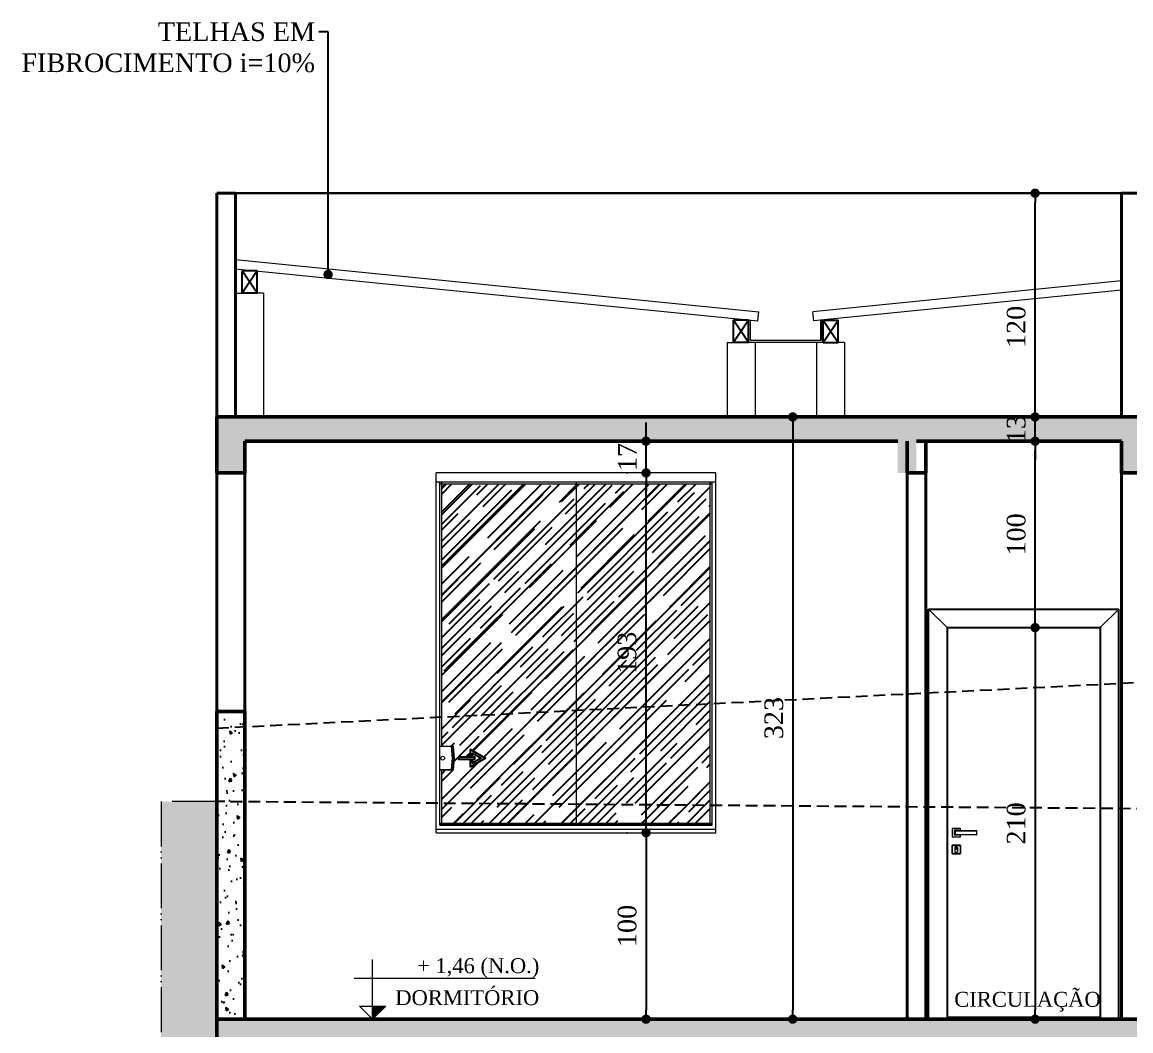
# Model space of a CAD drawing. Header units: millimetres. Extents: x 81693 to 98868, y 6565 to 11437.
# Drawn here: x 90417 to 91012, y 8897 to 9438 of the extents above; entities that cross this region are included whole.
import ezdxf
from ezdxf import colors
from ezdxf.entities.mleader import LeaderData, LeaderLine
from ezdxf.math import Vec2, Vec3

# ---------------------------------------------------------------- set-up
doc = ezdxf.new("R2010")
doc.units = ezdxf.units.MM
doc.linetypes.add('ACAD_ISO05W100', pattern=[33, 24, -3, 0, -3, 0, -3])
doc.linetypes.add('HIDDEN', pattern=[9.525, 6.35, -3.175])
for name, color, linetype, lineweight in [('Cotas', 12, 'Continuous', 5), ('Fachadas - Varanda', 3, 'Continuous', 30), ('Hachura', 1, 'Continuous', 9), ('Parede Baixa', 5, 'Continuous', 50), ('Parede Corte', 4, 'Continuous', 40), ('Pilares Sub-solo', 7, 'Continuous', 70), ('Pisos Externos', 15, 'Continuous', 9), ('Portas - Janelas', 2, 'Continuous', 20), ('Projeção Balanço', 2, 'ACAD_ISO05W100', 20)]:
    doc.layers.add(name, color=color, linetype=linetype, lineweight=lineweight)
for name, color, linetype in [('Fechamento Varanda', 3, 'Continuous'), ('Grama', 84, 'Continuous'), ('Piso', 55, 'Continuous'), ('Piso Lay-out', 19, 'Continuous'), ('PORTAS', 3, 'Continuous'), ('Portas-Cotas', 2, 'Continuous'), ('Projeção Janela - Viga', 1, 'HIDDEN'), ('Projeção perfil', 74, 'HIDDEN')]:
    doc.layers.add(name, color=color, linetype=linetype)
doc.styles.add('Valéria', font='romantic.ttf', dxfattribs={"height": 10})
doc.styles.add('Valéria1', font='romantic.ttf', dxfattribs={"height": 10})
doc.dimstyles.new('Cota - 50', dxfattribs={"dimtxt": 10, "dimasz": 5, "dimexe": 10, "dimexo": 20, "dimgap": 5, "dimtad": 1, "dimtxsty": 'Valéria', "dimblk": 'DOT', "dimcen": 0, "dimclrd": 12, "dimclre": 12, "dimclrt": 2, "dimazin": 2, "dimtfac": 1, "dimtix": 1, "dimtmove": 0, "dimatfit": 3, "dimldrblk": 'DOT', "dimfxl": 1, "dimarcsym": 0})
pattern_1 = [(95, (24631.961, 6959.92), (14.009465, 11.755338), [1.905, -20.955]), (40, (24631.961, 6959.92), (-16.0018453, 11.017673), [1.524, -16.7640584]), (145.451445, (24633.128, 6960.9), (-1.9923798, 22.77301), [1.619001, -17.8090245]), (91.1842, (24628.37, 6963.513), (22.141024, 16.195341), [2.8575, -31.4325]), (141.635558, (24630.214, 6964.862), (-0.708662, 34.282676), [2.428502, -26.713561]), (36.18415, (24628.37, 6963.513), (-0.708662, 34.282676), [2.285997, -25.145973]), (66, (24631.063, 6964.411), (17.951998, 3.489515), [1.905, -20.955]), (11, (24631.063, 6964.41), (-8.6539927, 17.3941193), [1.524, -16.764]), (116.451445, (24632.559, 6964.702), (9.298005, 20.8836343), [1.619001, -17.808994]), (82.5, (24631.961, 6959.9206), (-5.7605469, 6.19734137), [0, -16.5608, 0, -17.018, 0, -16.8275]), (52.5, (24631.961, 6959.921), (-2.3589727, 11.8087), [0, -9.7028, 0, -16.1798, 0, -6.4135]), (12.5, (24627.956, 6955.9154), (9.9927863, 9.18261956), [0, -6.35, 0, -19.812, 0, -26.289]), (2.5, (24626.16, 6954.119), (8.6763904, 12.2722393), [0, -8.255, 0, -13.1572, 0, -18.669])]

# ---------------------------------------------------------------- blocks, each defined once
blk = doc.blocks.new('_Dot')
at = {"color": 0, "linetype": 'ByBlock', "lineweight": -2}
blk.add_line((-0.5, 0), (-1, 0), dxfattribs=at)
at = {"color": 0, "linetype": 'ByBlock', "const_width": 0.5}
blk.add_lwpolyline([(-0.25, 0, 1), (0.25, 0, 1)], format="xyb", close=True, dxfattribs=at)
blk = doc.blocks.new('*D163')
at = {"layer": 'Cotas', "color": 12, "lineweight": -2, "transparency": 16777216}
for p, q in [((90933.25, 9113.72), (90970.43, 9113.72)), ((90960.43, 9108.72), (90960.43, 8908.72)), ((90933.25, 8903.72), (90970.43, 8903.72))]:
    blk.add_line(p, q, dxfattribs=at)
at = {"layer": 'Defpoints', "color": 0, "transparency": 16777216}
for p in [(90913.25, 9113.72), (90913.25, 8903.72), (90960.43, 8903.72)]:
    blk.add_point(p, dxfattribs=at)
at = {"layer": 'Cotas', "color": 12, "lineweight": -2, "transparency": 16777216, "xscale": 5, "yscale": 5, "zscale": 5}
for p, rotation in [((90960.43, 9113.72), 90), ((90960.43, 8903.72), 270)]:
    blk.add_blockref('_Dot', p, dxfattribs=dict(at, rotation=rotation))
at = {"layer": 'Cotas', "color": 2, "transparency": 16777216, "insert": (90950.31, 9008.72), "char_height": 10, "attachment_point": 5, "rotation": 90, "style": 'Valéria'}
blk.add_mtext('210', dxfattribs=at)
blk = doc.blocks.new('*D164')
at = {"layer": 'Cotas', "color": 12, "lineweight": -2, "transparency": 16777216}
for p, q in [((90933.25, 9213.72), (90970.43, 9213.72)), ((90960.43, 9118.72), (90960.43, 9208.72)), ((90933.25, 9113.72), (90970.43, 9113.72))]:
    blk.add_line(p, q, dxfattribs=at)
at = {"layer": 'Defpoints', "color": 0, "transparency": 16777216}
for p in [(90913.25, 9213.72), (90960.43, 9213.72), (90913.25, 9113.72)]:
    blk.add_point(p, dxfattribs=at)
at = {"layer": 'Cotas', "color": 12, "lineweight": -2, "transparency": 16777216, "xscale": 5, "yscale": 5, "zscale": 5}
for p, rotation in [((90960.43, 9213.72), 90), ((90960.43, 9113.72), 270)]:
    blk.add_blockref('_Dot', p, dxfattribs=dict(at, rotation=rotation))
at = {"layer": 'Cotas', "color": 2, "transparency": 16777216, "insert": (90950.31, 9163.72), "char_height": 10, "attachment_point": 5, "rotation": 90, "style": 'Valéria'}
blk.add_mtext('100', dxfattribs=at)
blk = doc.blocks.new('*D165')
at = {"layer": 'Cotas', "color": 12, "lineweight": -2, "transparency": 16777216}
for p, q in [((90960.43, 9231.72), (90960.43, 9236.72)), ((90933.25, 9226.72), (90970.43, 9226.72)), ((90960.43, 9213.72), (90960.43, 9226.72)), ((90933.25, 9213.72), (90970.43, 9213.72)), ((90960.43, 9208.72), (90960.43, 9203.72))]:
    blk.add_line(p, q, dxfattribs=at)
at = {"layer": 'Defpoints', "color": 0, "transparency": 16777216}
for p in [(90913.25, 9226.72), (90960.43, 9226.72), (90913.25, 9213.72)]:
    blk.add_point(p, dxfattribs=at)
at = {"layer": 'Cotas', "color": 12, "lineweight": -2, "transparency": 16777216, "xscale": 5, "yscale": 5, "zscale": 5}
for p, rotation in [((90960.43, 9226.72), 270), ((90960.43, 9213.72), 90)]:
    blk.add_blockref('_Dot', p, dxfattribs=dict(at, rotation=rotation))
at = {"layer": 'Cotas', "color": 2, "transparency": 16777216, "insert": (90950.32, 9220.22), "char_height": 10, "attachment_point": 5, "rotation": 90, "style": 'Valéria'}
blk.add_mtext('13', dxfattribs=at)
blk = doc.blocks.new('*D166')
at = {"layer": 'Cotas', "color": 12, "lineweight": -2, "transparency": 16777216}
for p, q in [((90933.25, 9346.72), (90970.43, 9346.72)), ((90960.43, 9231.72), (90960.43, 9341.72)), ((90933.25, 9226.72), (90970.43, 9226.72))]:
    blk.add_line(p, q, dxfattribs=at)
at = {"layer": 'Defpoints', "color": 0, "transparency": 16777216}
for p in [(90913.25, 9346.72), (90960.43, 9346.72), (90913.25, 9226.72)]:
    blk.add_point(p, dxfattribs=at)
at = {"layer": 'Cotas', "color": 12, "lineweight": -2, "transparency": 16777216, "xscale": 5, "yscale": 5, "zscale": 5}
for p, rotation in [((90960.43, 9346.72), 90), ((90960.43, 9226.72), 270)]:
    blk.add_blockref('_Dot', p, dxfattribs=dict(at, rotation=rotation))
at = {"layer": 'Cotas', "color": 2, "transparency": 16777216, "insert": (90950.31, 9275), "char_height": 10, "attachment_point": 5, "rotation": 90, "style": 'Valéria'}
blk.add_mtext('120', dxfattribs=at)
blk = doc.blocks.new('*D167')
at = {"layer": 'Cotas', "color": 12, "lineweight": -2, "transparency": 16777216}
for p, q in [((90741.58, 9003.72), (90741.81, 9003.72)), ((90751.81, 8998.72), (90751.81, 8908.72)), ((90738.88, 8903.72), (90741.81, 8903.72))]:
    blk.add_line(p, q, dxfattribs=at)
at = {"layer": 'Defpoints', "color": 0, "transparency": 16777216}
for p in [(90761.58, 9003.72), (90751.81, 8903.72), (90758.88, 8903.72)]:
    blk.add_point(p, dxfattribs=at)
at = {"layer": 'Cotas', "color": 12, "lineweight": -2, "transparency": 16777216, "xscale": 5, "yscale": 5, "zscale": 5}
for p, rotation in [((90751.81, 9003.72), 90), ((90751.81, 8903.72), 270)]:
    blk.add_blockref('_Dot', p, dxfattribs=dict(at, rotation=rotation))
at = {"layer": 'Cotas', "color": 2, "transparency": 16777216, "insert": (90741.7, 8953.72), "char_height": 10, "attachment_point": 5, "rotation": 90, "style": 'Valéria'}
blk.add_mtext('100', dxfattribs=at)
blk = doc.blocks.new('*D168')
at = {"layer": 'Cotas', "color": 12, "lineweight": -2, "transparency": 16777216}
for p, q in [((90741.58, 9196.72), (90741.81, 9196.72)), ((90751.81, 9008.72), (90751.81, 9191.72)), ((90741.58, 9003.72), (90741.81, 9003.72))]:
    blk.add_line(p, q, dxfattribs=at)
at = {"layer": 'Defpoints', "color": 0, "transparency": 16777216}
for p in [(90751.81, 9196.72), (90761.58, 9196.72), (90761.58, 9003.72)]:
    blk.add_point(p, dxfattribs=at)
at = {"layer": 'Cotas', "color": 12, "lineweight": -2, "transparency": 16777216, "xscale": 5, "yscale": 5, "zscale": 5}
for p, rotation in [((90751.81, 9196.72), 90), ((90751.81, 9003.72), 270)]:
    blk.add_blockref('_Dot', p, dxfattribs=dict(at, rotation=rotation))
at = {"layer": 'Cotas', "color": 2, "transparency": 16777216, "insert": (90741.65, 9100.22), "char_height": 10, "attachment_point": 5, "rotation": 90, "style": 'Valéria'}
blk.add_mtext('193', dxfattribs=at)
blk = doc.blocks.new('*D169')
at = {"layer": 'Cotas', "color": 12, "lineweight": -2, "transparency": 16777216}
for p, q in [((90751.81, 9218.72), (90751.81, 9223.72)), ((90741.58, 9213.72), (90741.81, 9213.72)), ((90751.81, 9196.72), (90751.81, 9213.72)), ((90741.58, 9196.72), (90741.81, 9196.72)), ((90751.81, 9191.72), (90751.81, 9186.72))]:
    blk.add_line(p, q, dxfattribs=at)
at = {"layer": 'Defpoints', "color": 0, "transparency": 16777216}
for p in [(90751.81, 9213.72), (90761.58, 9213.72), (90761.58, 9196.72)]:
    blk.add_point(p, dxfattribs=at)
at = {"layer": 'Cotas', "color": 12, "lineweight": -2, "transparency": 16777216, "xscale": 5, "yscale": 5, "zscale": 5}
for p, rotation in [((90751.81, 9213.72), 270), ((90751.81, 9196.72), 90)]:
    blk.add_blockref('_Dot', p, dxfattribs=dict(at, rotation=rotation))
at = {"layer": 'Cotas', "color": 2, "transparency": 16777216, "insert": (90741.71, 9205.22), "char_height": 10, "attachment_point": 5, "rotation": 90, "style": 'Valéria'}
blk.add_mtext('17', dxfattribs=at)
blk = doc.blocks.new('*D170')
at = {"layer": 'Cotas', "color": 12, "lineweight": -2, "transparency": 16777216}
for p, q in [((90823.25, 9226.72), (90820.47, 9226.72)), ((90830.47, 9221.72), (90830.47, 8908.72)), ((90823.25, 8903.72), (90820.47, 8903.72))]:
    blk.add_line(p, q, dxfattribs=at)
at = {"layer": 'Defpoints', "color": 0, "transparency": 16777216}
for p in [(90843.25, 9226.72), (90830.47, 8903.72), (90843.25, 8903.72)]:
    blk.add_point(p, dxfattribs=at)
at = {"layer": 'Cotas', "color": 12, "lineweight": -2, "transparency": 16777216, "xscale": 5, "yscale": 5, "zscale": 5}
for p, rotation in [((90830.47, 9226.72), 90), ((90830.47, 8903.72), 270)]:
    blk.add_blockref('_Dot', p, dxfattribs=dict(at, rotation=rotation))
at = {"layer": 'Cotas', "color": 2, "transparency": 16777216, "insert": (90820.37, 9065.22), "char_height": 10, "attachment_point": 5, "rotation": 90, "style": 'Valéria'}
blk.add_mtext('323', dxfattribs=at)

msp = doc.modelspace()

# ---------------------------------------------------------------- hatches: boundary and pattern name
at = {"layer": 'Grama', "transparency": 33554559}
h = msp.add_hatch(dxfattribs=at)
h.set_pattern_fill('AR-RROOF', color=33, scale=0.4, angle=45)
h.set_pattern_definition([(45, (24631.961, 6959.921), (8.6210459, 22.9894557), [152.4, -20.32, 50.8, -10.16]), (45, (24637.924, 6973.068), (-16.7391974, 2.3707876), [30.48, -3.3528, 60.96, -7.62]), (45, (24629.4466, 6969.619), (32.5444482, 42.17128274), [81.28, -14.224, 40.64, -10.16])])
h.paths.add_polyline_path([(90714.254, 9190.7156), (90642.254, 9190.7156), (90642.254, 9065.8072), (90714.254, 9069.3832)])
h.paths.add_polyline_path([(90786.254, 9190.7156), (90714.254, 9190.7156), (90714.254, 9069.3832), (90786.254, 9072.9592)])
h.paths.add_polyline_path([(90714.254, 9069.3832), (90642.254, 9065.8072), (90642.254, 9050.2157), (90648.4099, 9050.2157), (90648.9604, 9043.7156), (90648.4099, 9037.2156), (90642.254, 9037.2156), (90642.254, 9019.4868), (90714.254, 9018.9273)])
h.paths.add_polyline_path([(90665.7353, 9043.7156), (90657.6713, 9039.0599), (90657.6713, 9043.1396), (90651.3353, 9043.1396), (90651.3353, 9044.2916), (90657.6713, 9044.2916), (90657.6713, 9048.3714)], flags=16)
h.paths.add_polyline_path([(90786.254, 9072.9592), (90714.254, 9069.3832), (90714.254, 9018.9273), (90786.254, 9018.3677)])
h.paths.add_polyline_path([(90714.254, 9018.9273), (90642.254, 9019.4868), (90642.254, 9008.7156), (90714.254, 9008.7156)])
h.paths.add_polyline_path([(90786.254, 9018.3677), (90714.254, 9018.9273), (90714.254, 9008.7156), (90786.254, 9008.7156)])
at = {"layer": 'Hachura'}
h = msp.add_hatch(dxfattribs=at)
h.set_pattern_fill('EARTH', color=256, scale=2, angle=45)
h.set_pattern_definition([(45, (24631.961, 6959.92), (2e-15, 17.9605122), [12.7, -12.7]), (45, (24628.593, 6963.288), (2e-15, 17.9605122), [12.7, -12.7]), (45, (24625.226, 6966.656), (2e-15, 17.9605122), [12.7, -12.7]), (135, (24625.226, 6968.901), (-17.9605122, 2e-15), [12.7, -12.7]), (135, (24628.593, 6972.268), (-17.9605122, 2e-15), [12.7, -12.7]), (135, (24631.961, 6975.636), (-17.9605122, 2e-15), [12.7, -12.7])])
edge = h.paths.add_edge_path()
edge.add_line((92041.754, 9008.8371), (92011.754, 9008.8371))
edge.add_line((92011.754, 9008.8371), (92011.754, 8763.7156))
edge.add_arc((92011.754, 8757.7156), 6, 42.0624409, 90, ccw=False)
edge.add_line((92016.2084, 8761.7353), (92041.754, 8784.787))
edge.add_line((92041.754, 8784.787), (92041.754, 9008.8371))
edge = h.paths.add_edge_path()
edge.add_line((92041.754, 8784.787), (92016.2084, 8761.7353))
edge.add_arc((92011.754, 8757.7156), 6, 0, 42.0624409, ccw=False)
edge.add_arc((92011.754, 8757.7156), 6, -90, 0, ccw=False)
edge.add_line((92011.754, 8751.7156), (92011.754, 8748.7156))
edge.add_line((92011.754, 8748.7156), (92011.754, 8705.8223))
edge.add_line((92011.754, 8705.8223), (92041.754, 8705.8223))
edge.add_line((92041.754, 8705.8223), (92041.754, 8784.787))
h.paths.add_polyline_path([(91981.754, 8893.7156), (91854.254, 8893.7156), (91854.254, 8757.7156), (91981.754, 8757.7156)])
h.paths.add_polyline_path([(91824.254, 8893.7156), (91736.754, 8893.7156), (91736.754, 8757.7156), (91824.254, 8757.7156)])
h.paths.add_polyline_path([(91689.649, 8893.7156), (91526.754, 8893.7156), (91526.754, 8756.3139), (91556.2851, 8756.3993), (91689.6994, 8757.4401)])
h.paths.add_polyline_path([(91706.754, 8893.7156), (91689.649, 8893.7156), (91689.6994, 8757.4401), (91706.754, 8757.5732)])
h.paths.add_polyline_path([(91706.754, 8756.8342), (91689.6996, 8756.7849), (91689.7058, 8740.0792), (91706.754, 8740.1612)])
h.paths.add_polyline_path([(91689.6996, 8756.7849), (91556.2851, 8756.3993), (91526.754, 8756.1689), (91526.754, 8739.2953), (91689.7058, 8740.0792)])
h.paths.add_polyline_path([(91689.7058, 8740.0792), (91526.754, 8739.2953), (91526.754, 8705.8223), (91689.7185, 8705.8223)])
h.paths.add_polyline_path([(91706.754, 8757.5732), (91689.6994, 8757.4401), (91689.6996, 8756.7849), (91706.754, 8756.8342)])
h.paths.add_polyline_path([(91706.754, 8740.1612), (91689.7058, 8740.0792), (91689.7185, 8705.8223), (91706.754, 8705.8223)])
h.paths.add_polyline_path([(91824.254, 8757.1737), (91736.754, 8756.9209), (91736.754, 8740.3055), (91824.254, 8740.7264)])
h.paths.add_polyline_path([(91824.254, 8757.7156), (91736.754, 8757.7156), (91736.754, 8756.9209), (91824.254, 8757.1737)])
h.paths.add_polyline_path([(91824.254, 8740.7264), (91736.754, 8740.3055), (91736.754, 8705.8223), (91824.254, 8705.8223)])
h.paths.add_polyline_path([(91981.754, 8757.6289), (91854.254, 8757.2604), (91854.254, 8740.8708), (91981.754, 8741.4841)])
h.paths.add_polyline_path([(91981.754, 8741.4841), (91854.254, 8740.8708), (91854.254, 8705.8223), (91981.754, 8705.8223)])
h.paths.add_polyline_path([(91496.754, 8893.7156), (91406.754, 8893.7156), (91406.754, 8755.9527), (91496.754, 8756.2272)])
h.paths.add_polyline_path([(91496.754, 8755.9348), (91496.754, 8756.2272), (91406.754, 8755.9527), (91406.754, 8755.2327)])
h.paths.add_polyline_path([(91496.754, 8755.9348), (91406.754, 8755.2327), (91406.754, 8738.694), (91496.754, 8739.151)])
h.paths.add_polyline_path([(91496.754, 8739.151), (91406.754, 8738.694), (91406.754, 8705.8223), (91496.754, 8705.8223)])
h.paths.add_polyline_path([(91330.541, 8893.7156), (91034.254, 8893.7156), (91034.254, 8754.8905), (91330.541, 8755.7468)])
edge = h.paths.add_edge_path()
edge.add_arc((91076.2504, 8752.6542), 1.25, 0.4469988, 89.73702, ccw=False)
edge.add_line((91077.5004, 8752.6639), (91330.541, 8754.6381))
edge.add_line((91330.541, 8754.6381), (91330.541, 8755.7468))
edge.add_line((91330.541, 8755.7468), (91034.254, 8754.8905))
edge.add_line((91034.254, 8754.8905), (91034.254, 8752.3265))
edge.add_line((91034.254, 8752.3265), (91075.0004, 8752.6444))
edge.add_arc((91076.2504, 8752.6542), 1.25, 89.73702, 180.4469988, ccw=False)
edge = h.paths.add_edge_path()
edge.add_line((91330.541, 8754.6381), (91077.5004, 8752.6639))
edge.add_arc((91076.2504, 8752.6542), 1.25, -90.26298, 0.4469988, ccw=False)
edge.add_arc((91076.2504, 8752.6542), 1.25, 180.4469988, 269.73702, ccw=False)
edge.add_line((91075.0004, 8752.6444), (91034.254, 8752.3265))
edge.add_line((91034.254, 8752.3265), (91034.254, 8736.9261))
edge.add_line((91034.254, 8736.9261), (91215.2328, 8737.7967))
edge.add_arc((91216.4828, 8737.8027), 1.25, 90, 180.2756244, ccw=False)
edge.add_arc((91216.4828, 8737.8027), 1.25, 0.2756244, 90, ccw=False)
edge.add_line((91217.7328, 8737.8087), (91330.541, 8738.3514))
edge.add_line((91330.541, 8738.3514), (91330.541, 8754.6381))
h.paths.add_polyline_path([(91076.1791, 8737.1278), (91034.254, 8736.9261), (91034.254, 8705.8223), (91076.0354, 8705.8223)])
edge = h.paths.add_edge_path()
edge.add_line((91330.541, 8738.3514), (91217.7328, 8737.8087))
edge.add_arc((91216.4828, 8737.8027), 1.25, -90, 0.2756244, ccw=False)
edge.add_arc((91216.4828, 8737.8027), 1.25, 180.2756244, 270, ccw=False)
edge.add_line((91215.2328, 8737.7967), (91076.1791, 8737.1278))
edge.add_line((91076.1791, 8737.1278), (91076.0354, 8705.8223))
edge.add_line((91076.0354, 8705.8223), (91330.541, 8705.8223))
edge.add_line((91330.541, 8705.8223), (91330.541, 8738.3514))
h.paths.add_polyline_path([(91376.754, 8755.8659), (91330.541, 8755.7468), (91330.541, 8754.6381), (91376.754, 8754.9596)])
h.paths.add_polyline_path([(91376.754, 8754.9596), (91330.541, 8754.6381), (91330.541, 8738.3514), (91376.754, 8738.5496)])
h.paths.add_polyline_path([(91376.754, 8738.5496), (91330.541, 8738.3514), (91330.541, 8705.8223), (91376.754, 8705.8223)])
h.paths.add_polyline_path([(91376.754, 8893.7156), (91330.541, 8893.7156), (91330.541, 8755.7468), (91376.754, 8755.8659)])
h.paths.add_polyline_path([(91004.254, 8893.7156), (90911.754, 8893.7156), (90911.754, 8754.522), (91004.254, 8754.8038)])
h.paths.add_polyline_path([(91004.254, 8754.8038), (90911.754, 8754.522), (90911.754, 8751.3708), (91004.254, 8752.0925)])
h.paths.add_polyline_path([(91004.254, 8752.0925), (90911.754, 8751.3708), (90911.754, 8736.3127), (91004.254, 8736.7818)])
h.paths.add_polyline_path([(91004.254, 8736.7818), (90911.754, 8736.3127), (90911.754, 8705.8223), (91004.254, 8705.8223)])
edge = h.paths.add_edge_path()
edge.add_line((90881.754, 8893.7156), (90551.754, 8893.7156))
edge.add_line((90551.754, 8893.7156), (90551.754, 8753.496))
edge.add_line((90551.754, 8753.496), (90786.6431, 8754.1749))
edge.add_arc((90787.8931, 8754.1785), 1.25, 89.8890276, 180.1655935, ccw=False)
edge.add_arc((90787.8931, 8754.1785), 1.25, 0.1655935, 89.8890276, ccw=False)
edge.add_line((90789.1431, 8754.1821), (90881.754, 8754.4353))
edge.add_line((90881.754, 8754.4353), (90881.754, 8893.7156))
edge = h.paths.add_edge_path()
edge.add_line((90881.754, 8754.4353), (90789.1431, 8754.1821))
edge.add_arc((90787.8931, 8754.1785), 1.25, -90.1109724, 0.1655935, ccw=False)
edge.add_arc((90787.8931, 8754.1785), 1.25, 180.1655935, 269.8890276, ccw=False)
edge.add_line((90786.6431, 8754.1749), (90551.754, 8753.496))
edge.add_line((90551.754, 8753.496), (90551.754, 8748.5622))
edge.add_line((90551.754, 8748.5622), (90881.754, 8751.0977))
edge.add_line((90881.754, 8751.0977), (90881.754, 8754.4353))
h.paths.add_polyline_path([(90787.8834, 8749.1785), (90787.8858, 8750.4044), (90551.754, 8748.5622), (90551.754, 8734.605), (90787.8574, 8735.7408)])
h.paths.add_polyline_path([(90787.8574, 8735.7408), (90551.754, 8734.605), (90551.754, 8705.8223), (90787.7995, 8705.8223)])
h.paths.add_polyline_path([(90521.754, 9020.4233), (90491.754, 9020.4233), (90491.754, 8705.8223), (90521.754, 8705.8223)])
at = {"layer": 'Portas - Janelas'}
msp.add_hatch(color=256, dxfattribs=at).paths.add_polyline_path([(90612.2188, 8910.7156), (90605.2188, 8910.7156), (90605.2188, 8903.7156)])
at = {"layer": 'Portas-Cotas'}
h = msp.add_hatch(dxfattribs=at)
h.set_pattern_fill('AR-CONC', color=256, scale=0.1, angle=45)
h.set_pattern_definition(pattern_1)
h.paths.add_polyline_path([(91031.754, 9213.7156), (91386.754, 9213.7156), (91386.754, 9196.7156), (91396.754, 9196.7156), (91396.754, 9213.7156), (91501.754, 9213.7156), (91501.754, 9196.7156), (91526.754, 9196.7156), (91526.754, 9226.7156), (90521.754, 9226.7156), (90521.754, 9196.7156), (90536.754, 9196.7156), (90536.754, 9213.7156), (90886.754, 9213.7156), (90886.754, 9196.7156), (90896.754, 9196.7156), (90896.754, 9213.7156), (91006.754, 9213.7156), (91006.754, 9196.7156), (91031.754, 9196.7156)])
h.paths.add_polyline_path([(92011.754, 9226.7156), (91706.754, 9226.7156), (91706.754, 9196.7156), (91721.754, 9196.7156), (91721.754, 9213.7156), (91831.754, 9213.7156), (91831.754, 9196.7156), (91846.754, 9196.7156), (91846.754, 9213.7156), (91996.754, 9213.7156), (91996.754, 9196.7156), (92011.754, 9196.7156)])
h.paths.add_polyline_path([(91749.463, 9210.0012), (91749.463, 9229.7941), (91727.9097, 9229.7941), (91727.9097, 9210.0012)])
h = msp.add_hatch(dxfattribs=at)
h.set_pattern_fill('AR-CONC', color=256, scale=0.1, angle=45)
h.set_pattern_definition(pattern_1)
h.paths.add_polyline_path([(91721.754, 9073.7156), (91706.754, 9073.7156), (91706.754, 9058.7156), (91721.754, 9058.7156)])
h.paths.add_polyline_path([(92011.754, 9153.7461), (91996.754, 9152.3829), (91996.754, 9008.9601), (92011.754, 9008.8435)])
h.paths.add_polyline_path([(92011.754, 9008.8435), (91996.754, 9008.9601), (91996.754, 8901.7156), (92011.754, 8901.7156)])
edge = h.paths.add_edge_path()
edge.add_line((91854.254, 8893.7156), (91981.754, 8893.7156))
edge.add_line((91981.754, 8893.7156), (91981.754, 8757.7156))
edge.add_line((91981.754, 8757.7156), (92005.754, 8757.7156))
edge.add_arc((92011.754, 8757.7156), 6, 90, 180, ccw=False)
edge.add_line((92011.754, 8763.7156), (92011.754, 8766.7156))
edge.add_line((92011.754, 8766.7156), (92011.754, 8901.7156))
edge.add_line((92011.754, 8901.7156), (91996.754, 8901.7156))
edge.add_line((91996.754, 8901.7156), (91846.754, 8901.7156))
edge.add_line((91846.754, 8901.7156), (91846.754, 8903.7156))
edge.add_line((91846.754, 8903.7156), (91706.754, 8903.7156))
edge.add_line((91706.754, 8903.7156), (91706.754, 8898.7156))
edge.add_line((91706.754, 8898.7156), (91689.6471, 8898.7156))
edge.add_line((91689.6471, 8898.7156), (91689.649, 8893.7156))
edge.add_line((91689.649, 8893.7156), (91706.754, 8893.7156))
edge.add_line((91706.754, 8893.7156), (91706.754, 8757.5732))
edge.add_line((91706.754, 8757.5732), (91725.0135, 8757.7156))
edge.add_line((91725.0135, 8757.7156), (91736.754, 8757.7156))
edge.add_line((91736.754, 8757.7156), (91736.754, 8893.7156))
edge.add_line((91736.754, 8893.7156), (91824.254, 8893.7156))
edge.add_line((91824.254, 8893.7156), (91824.254, 8757.7156))
edge.add_line((91824.254, 8757.7156), (91854.254, 8757.7156))
edge.add_line((91854.254, 8757.7156), (91854.254, 8893.7156))
h.paths.add_polyline_path([(91854.254, 8757.7156), (91824.254, 8757.7156), (91824.254, 8757.1737), (91854.254, 8757.2604)])
h.paths.add_polyline_path([(91854.254, 8757.2604), (91824.254, 8757.1737), (91824.254, 8740.7264), (91854.254, 8740.8708)])
h.paths.add_polyline_path([(91854.254, 8740.8708), (91824.254, 8740.7264), (91824.254, 8705.8223), (91854.254, 8705.8223)])
edge = h.paths.add_edge_path()
edge.add_arc((92011.754, 8757.7156), 6, 180.1655935, 270, ccw=False)
edge.add_line((92005.754, 8757.6983), (91981.754, 8757.6289))
edge.add_line((91981.754, 8757.6289), (91981.754, 8741.4841))
edge.add_line((91981.754, 8741.4841), (92011.754, 8741.6284))
edge.add_line((92011.754, 8741.6284), (92011.754, 8751.7156))
h.paths.add_polyline_path([(92011.754, 8741.6284), (91981.754, 8741.4841), (91981.754, 8705.8223), (92011.754, 8705.8223)])
h.paths.add_polyline_path([(91736.754, 8757.7156), (91725.0135, 8757.7156), (91706.754, 8757.5732), (91706.754, 8756.8342), (91736.754, 8756.9209)])
h.paths.add_polyline_path([(91736.754, 8756.9209), (91706.754, 8756.8342), (91706.754, 8740.1612), (91736.754, 8740.3055)])
h.paths.add_polyline_path([(91736.754, 8740.3055), (91706.754, 8740.1612), (91706.754, 8705.8223), (91736.754, 8705.8223)])
h.paths.add_polyline_path([(91526.754, 8739.2953), (91496.754, 8739.151), (91496.754, 8705.8223), (91526.754, 8705.8223)])
h.paths.add_polyline_path([(91526.754, 8756.1689), (91496.754, 8755.9348), (91496.754, 8739.151), (91526.754, 8739.2953)])
h.paths.add_polyline_path([(91526.754, 8756.3139), (91496.754, 8756.2272), (91496.754, 8755.9348), (91526.754, 8756.1689)], flags=17)
h.paths.add_polyline_path([(91526.754, 8893.7156), (91689.649, 8893.7156), (91689.6471, 8898.7156), (91526.754, 8898.7156), (91526.754, 8903.7156), (91330.541, 8903.7156), (91330.541, 8893.7156), (91376.754, 8893.7156), (91376.754, 8755.8659), (91406.754, 8755.9527), (91406.754, 8893.7156), (91496.754, 8893.7156), (91496.754, 8756.2272), (91526.754, 8756.3139)])
h.paths.add_polyline_path([(91406.754, 8755.2327), (91406.754, 8755.9527), (91376.754, 8755.8659), (91376.754, 8754.9596)])
h.paths.add_polyline_path([(91406.754, 8755.2327), (91376.754, 8754.9596), (91376.754, 8738.5496), (91406.754, 8738.694)])
h.paths.add_polyline_path([(91406.754, 8738.694), (91376.754, 8738.5496), (91376.754, 8705.8223), (91406.754, 8705.8223)])
h.paths.add_polyline_path([(91034.254, 8754.8905), (91004.254, 8754.8038), (91004.254, 8752.0925), (91034.254, 8752.3265)])
h.paths.add_polyline_path([(91034.254, 8752.3265), (91004.254, 8752.0925), (91004.254, 8736.7818), (91034.254, 8736.9261)])
h.paths.add_polyline_path([(91034.254, 8736.9261), (91004.254, 8736.7818), (91004.254, 8705.8223), (91034.254, 8705.8223)])
h.paths.add_polyline_path([(91034.254, 8893.7156), (91330.541, 8893.7156), (91330.541, 8903.7156), (90521.754, 8903.7156), (90521.754, 8753.4093), (90551.754, 8753.496), (90551.754, 8893.7156), (90881.754, 8893.7156), (90881.754, 8754.4353), (90911.754, 8754.522), (90911.754, 8893.7156), (91004.254, 8893.7156), (91004.254, 8754.8038), (91034.254, 8754.8905)])
h.paths.add_polyline_path([(90911.754, 8754.522), (90881.754, 8754.4353), (90881.754, 8751.0977), (90911.754, 8751.3708)])
h.paths.add_polyline_path([(90911.754, 8751.3708), (90881.754, 8751.0977), (90881.754, 8736.1684), (90911.754, 8736.3127)])
h.paths.add_polyline_path([(90911.754, 8736.3127), (90881.754, 8736.1684), (90881.754, 8705.8223), (90911.754, 8705.8223)])
h.paths.add_polyline_path([(90551.754, 8734.605), (90521.754, 8734.4606), (90521.754, 8705.8223), (90551.754, 8705.8223)])
h.paths.add_polyline_path([(90551.754, 8748.5622), (90521.754, 8748.3281), (90521.754, 8734.4606), (90551.754, 8734.605)])
h.paths.add_polyline_path([(90551.754, 8753.496), (90521.754, 8753.4093), (90521.754, 8748.3281), (90551.754, 8748.5622)])
h = msp.add_hatch(dxfattribs=at)
h.set_pattern_fill('AR-CONC', color=256, scale=0.1, angle=45)
h.set_pattern_definition([(95, (21.436, 2975), (14.009465, 11.755338), [1.905, -20.955]), (40, (21.436, 2975), (-16.0018453, 11.017673), [1.524, -16.7640584]), (145.451445, (22.604, 2975.98), (-1.9923798, 22.7730102), [1.619001, -17.8090245]), (91.1842, (17.844, 2978.592), (22.1410243, 16.1953413), [2.8575, -31.4325]), (141.635558, (19.69, 2979.942), (-0.708662, 34.282676), [2.428502, -26.713561]), (36.18415, (17.844, 2978.592), (-0.708662, 34.282676), [2.285997, -25.145973]), (66, (20.538, 2979.49), (17.951998, 3.489515), [1.905, -20.955]), (11, (20.538, 2979.49), (-8.6539927, 17.3941193), [1.524, -16.764]), (116.451445, (22.034, 2979.781), (9.2980052, 20.8836343), [1.619001, -17.8089938]), (82.5, (21.436, 2975), (-5.7605469, 6.19734137), [0, -16.5608, 0, -17.018, 0, -16.8275]), (52.5, (21.436, 2975), (-2.3589727, 11.8087), [0, -9.7028, 0, -16.1798, 0, -6.4135]), (12.5, (17.431, 2970.995), (9.9927863, 9.18261956), [0, -6.35, 0, -19.812, 0, -26.289]), (2.5, (15.635, 2969.199), (8.6763904, 12.2722393), [0, -8.255, 0, -13.1572, 0, -18.669])])
h.paths.add_polyline_path([(90536.754, 9060.5673), (90536.754, 9068.7156), (90521.754, 9068.7156), (90521.754, 9059.8223)])
h.paths.add_polyline_path([(90536.754, 9060.5673), (90521.754, 9059.8223), (90521.754, 9020.4233), (90536.754, 9020.3068)])
h.paths.add_polyline_path([(90521.754, 8903.7156), (90536.754, 8903.7156), (90536.754, 9020.3068), (90521.754, 9020.4233)])

# ---------------------------------------------------------------- linework, layer by layer
at = {"layer": 'Fachadas - Varanda'}
msp.add_line((90531.754, 9346.7156), (91006.754, 9346.7156), dxfattribs=at)
at = {"layer": 'Fechamento Varanda'}
for p, q in [((90543.254, 9305.0656), (90535.254, 9305.0656)), ((90535.254, 9293.0656), (90535.254, 9305.0656)), ((90543.254, 9293.0656), (90543.254, 9305.0656)), ((90543.254, 9293.0656), (90535.254, 9293.0656)), ((90806.754, 9278.7156), (90798.754, 9278.7156)), ((90798.754, 9266.7156), (90798.754, 9278.7156)), ((90806.754, 9266.7156), (90806.754, 9278.7156)), ((90846.754, 9278.7156), (90854.754, 9278.7156)), ((90846.754, 9266.7156), (90846.754, 9278.7156)), ((90854.754, 9266.7156), (90854.754, 9278.7156)), ((90806.754, 9266.7156), (90798.754, 9266.7156)), ((90846.754, 9266.7156), (90854.754, 9266.7156))]:
    msp.add_line(p, q, dxfattribs=at)
at = {"layer": 'Hachura'}
for p, q in [((90789.254, 9191.7156), (90639.254, 9191.7156)), ((90641.254, 9007.7156), (90641.254, 9191.7156)), ((90787.254, 9007.7156), (90787.254, 9191.7156)), ((90903.254, 9123.7156), (90913.254, 9113.7156)), ((90995.254, 9113.7156), (91005.254, 9123.7156)), ((90641.254, 9007.7156), (90787.254, 9007.7156)), ((90915.9545, 9005.9656), (90915.8945, 9005.9056)), ((90915.8945, 9005.9056), (90915.8945, 9001.5256)), ((90915.8945, 9005.9056), (90915.9545, 9005.9056)), ((90915.8945, 9001.5256), (90915.9545, 9001.4656)), ((90915.9545, 9001.5256), (90915.8945, 9001.5256)), ((90915.9545, 9005.9056), (90915.9545, 9005.9656)), ((90915.9545, 9005.9656), (90920.3345, 9005.9656)), ((90915.9545, 9005.9056), (90915.9545, 9001.5256)), ((90920.3345, 9005.9056), (90915.9545, 9005.9056)), ((90915.9545, 9001.5256), (90920.3345, 9001.5256)), ((90915.9545, 9001.4656), (90915.9545, 9001.5256)), ((90915.9545, 9001.4656), (90920.3345, 9001.4656)), ((90919.3045, 9004.8756), (90916.9845, 9004.8756)), ((90916.9845, 9004.8756), (90916.9845, 9002.5556)), ((90916.9845, 9002.5556), (90919.3045, 9002.5556)), ((90917.1045, 9004.8156), (90917.0445, 9004.7556)), ((90917.0445, 9004.7556), (90917.0445, 9002.6756)), ((90917.1045, 9002.6756), (90917.0445, 9002.6756)), ((90917.1045, 9002.6156), (90917.0445, 9002.6756)), ((90917.6845, 9004.8156), (90917.1045, 9004.8156)), ((90917.1045, 9004.7556), (90917.1045, 9004.8156)), ((90917.6845, 9004.7556), (90917.1045, 9004.7556)), ((90917.1045, 9004.7556), (90917.1045, 9002.6756)), ((90917.1045, 9002.6756), (90917.6845, 9002.6756)), ((90917.1045, 9002.6156), (90917.1045, 9002.6756)), ((90917.6845, 9002.6156), (90917.1045, 9002.6156)), ((90917.6845, 9004.8156), (90917.8045, 9004.8156)), ((90917.7445, 9004.7556), (90917.6845, 9004.8156)), ((90917.6845, 9004.8156), (90917.6845, 9004.7556)), ((90917.6845, 9002.6756), (90917.6845, 9004.7556)), ((90917.7445, 9002.6756), (90917.6845, 9002.6156)), ((90917.6845, 9002.6756), (90917.6845, 9002.6156)), ((90917.8045, 9002.6156), (90917.6845, 9002.6156)), ((90917.7645, 9004.7756), (90917.7445, 9004.7556)), ((90917.7445, 9002.6756), (90917.7445, 9004.7556)), ((90917.7645, 9002.6556), (90917.7445, 9002.6756)), ((90917.8045, 9004.8156), (90917.7645, 9004.7756)), ((90917.8045, 9002.6156), (90917.7645, 9002.6556)), ((90917.8045, 9004.8156), (90917.8045, 9004.7556)), ((90919.1845, 9004.8156), (90917.8045, 9004.8156)), ((90917.8045, 9002.6756), (90917.8045, 9004.7556)), ((90917.8045, 9004.7556), (90929.0345, 9004.7556)), ((90929.0345, 9002.6756), (90917.8045, 9002.6756)), ((90917.8045, 9002.6756), (90917.8045, 9002.6156)), ((90919.1845, 9002.6156), (90917.8045, 9002.6156)), ((90919.2745, 9004.8156), (90919.1845, 9004.8156)), ((90919.2745, 9002.6156), (90919.1845, 9002.6156)), ((90919.3045, 9004.8156), (90919.2745, 9004.8156)), ((90919.3045, 9002.6156), (90919.2745, 9002.6156)), ((90919.3045, 9004.8156), (90919.3045, 9004.8756)), ((90920.3345, 9004.8156), (90919.3045, 9004.8156)), ((90919.3045, 9002.5556), (90919.3045, 9002.6156)), ((90920.3345, 9002.6156), (90919.3045, 9002.6156)), ((90920.3345, 9005.9656), (90920.3945, 9005.9056)), ((90920.3345, 9005.9656), (90920.3345, 9005.9056)), ((90920.3345, 9004.8156), (90920.3345, 9005.9056)), ((90920.3345, 9005.9056), (90920.3945, 9005.9056)), ((90920.3945, 9004.8156), (90920.3345, 9004.8156)), ((90920.3345, 9001.5256), (90920.3345, 9002.6156)), ((90920.3945, 9002.6156), (90920.3345, 9002.6156)), ((90920.3345, 9001.4656), (90920.3945, 9001.5256)), ((90920.3945, 9001.5256), (90920.3345, 9001.5256)), ((90920.3345, 9001.5256), (90920.3345, 9001.4656)), ((90920.3945, 9004.8156), (90920.3945, 9005.9056)), ((90923.504, 9004.8156), (90920.3945, 9004.8156)), ((90920.3945, 9001.5256), (90920.3945, 9002.6156)), ((90923.504, 9002.6156), (90920.3945, 9002.6156)), ((90925.2123, 9004.8156), (90923.504, 9004.8156)), ((90925.2123, 9002.6156), (90923.504, 9002.6156)), ((90927.7748, 9004.8156), (90925.2123, 9004.8156)), ((90927.7748, 9002.6156), (90925.2123, 9002.6156)), ((90929.0345, 9004.8156), (90927.7748, 9004.8156)), ((90929.0345, 9002.6156), (90927.7748, 9002.6156)), ((90929.0345, 9004.8156), (90929.0945, 9004.7556)), ((90929.0345, 9004.7556), (90929.0345, 9004.8156)), ((90929.0945, 9004.7556), (90929.0345, 9004.7556)), ((90929.0345, 9004.7556), (90929.0345, 9002.6756)), ((90929.0345, 9002.6156), (90929.0945, 9002.6756)), ((90929.0345, 9002.6156), (90929.0345, 9002.6756)), ((90929.0345, 9002.6756), (90929.0945, 9002.6756)), ((90929.0945, 9002.6756), (90929.0945, 9004.7556)), ((90915.8945, 8996.9056), (90915.9545, 8996.9656)), ((90915.9545, 8996.9056), (90915.8945, 8996.9056)), ((90915.8945, 8996.9056), (90915.8945, 8992.5256)), ((90915.9545, 8996.9656), (90915.9545, 8996.9056)), ((90920.3345, 8996.9656), (90915.9545, 8996.9656)), ((90915.9545, 8996.9056), (90920.3345, 8996.9056)), ((90915.9545, 8992.5256), (90915.9545, 8996.9056)), ((90917.5087, 8995.8542), (90917.4445, 8995.7156)), ((90917.4445, 8995.7156), (90917.4445, 8993.7156)), ((90917.5999, 8995.9767), (90917.5087, 8995.8542)), ((90917.5649, 8995.6309), (90917.5445, 8995.4756)), ((90917.5445, 8995.4756), (90917.5649, 8995.3204)), ((90917.6249, 8995.7756), (90917.5649, 8995.6309)), ((90917.5649, 8995.3204), (90917.6249, 8995.1756)), ((90917.7144, 8996.0778), (90917.5999, 8995.9767)), ((90917.7202, 8995.8999), (90917.6249, 8995.7756)), ((90917.6249, 8995.1756), (90917.7202, 8995.0514)), ((90917.6615, 8995.6051), (90917.6445, 8995.4756)), ((90917.6445, 8995.4756), (90917.6615, 8995.3462)), ((90917.7115, 8995.7256), (90917.6615, 8995.6051)), ((90917.6615, 8995.3462), (90917.7115, 8995.2256)), ((90917.7909, 8995.8292), (90917.7115, 8995.7256)), ((90917.7115, 8995.2256), (90917.7909, 8995.1221)), ((90917.8471, 8996.1533), (90917.7144, 8996.0778)), ((90917.8445, 8995.9953), (90917.7202, 8995.8999)), ((90917.7202, 8995.0514), (90917.8445, 8994.956)), ((90917.8945, 8995.9087), (90917.7909, 8995.8292)), ((90917.7909, 8995.1221), (90917.8945, 8995.0426)), ((90917.9892, 8996.0552), (90917.8445, 8995.9953)), ((90917.8445, 8994.956), (90917.9892, 8994.8961)), ((90917.9926, 8996.1999), (90917.8471, 8996.1533)), ((90918.0151, 8995.9586), (90917.8945, 8995.9087)), ((90917.8945, 8995.0426), (90918.0151, 8994.9927)), ((90918.1445, 8996.0756), (90917.9892, 8996.0552)), ((90917.9892, 8994.8961), (90918.1445, 8994.8756)), ((90918.1445, 8996.2156), (90917.9926, 8996.1999)), ((90918.1445, 8995.9756), (90918.0151, 8995.9586)), ((90918.0151, 8994.9927), (90918.1445, 8994.9756)), ((90918.0954, 8995.5753), (90918.0516, 8995.5753)), ((90918.0516, 8995.4756), (90918.0516, 8995.5753)), ((90918.0954, 8995.4756), (90918.0516, 8995.4756)), ((90918.0954, 8995.8156), (90918.0954, 8995.9156)), ((90918.2458, 8995.9156), (90918.0954, 8995.9156)), ((90918.1955, 8995.8156), (90918.0954, 8995.8156)), ((90918.1445, 8995.7156), (90918.0954, 8995.7156)), ((90918.0954, 8995.5753), (90918.0954, 8995.7156)), ((90918.0954, 8995.2756), (90918.0954, 8995.4756)), ((90918.1445, 8995.2756), (90918.0954, 8995.2756)), ((90918.2964, 8996.1999), (90918.1445, 8996.2156)), ((90918.2998, 8996.0552), (90918.1445, 8996.0756)), ((90918.2739, 8995.9586), (90918.1445, 8995.9756)), ((90918.1955, 8995.7623), (90918.1445, 8995.7623)), ((90918.1445, 8995.7623), (90918.1445, 8995.7156)), ((90918.1445, 8995.1756), (90918.1445, 8995.2756)), ((90918.1955, 8995.1756), (90918.1445, 8995.1756)), ((90918.1445, 8994.9756), (90918.2739, 8994.9927)), ((90918.1445, 8994.8756), (90918.2998, 8994.8961)), ((90918.1955, 8995.8156), (90918.1955, 8995.7623)), ((90918.1955, 8995.7156), (90918.1955, 8995.6156)), ((90918.2458, 8995.7156), (90918.1955, 8995.7156)), ((90918.1955, 8995.6156), (90918.2458, 8995.6156)), ((90918.1955, 8995.4756), (90918.1955, 8995.1756)), ((90918.2458, 8995.4756), (90918.1955, 8995.4756)), ((90918.2458, 8995.9156), (90918.2458, 8995.7156)), ((90918.2458, 8995.6156), (90918.2458, 8995.4756)), ((90918.3945, 8995.9087), (90918.2739, 8995.9586)), ((90918.2739, 8994.9927), (90918.3945, 8995.0426)), ((90918.4418, 8996.1533), (90918.2964, 8996.1999)), ((90918.4445, 8995.9953), (90918.2998, 8996.0552)), ((90918.2998, 8994.8961), (90918.4445, 8994.956)), ((90918.498, 8995.8292), (90918.3945, 8995.9087)), ((90918.3945, 8995.0426), (90918.498, 8995.1221)), ((90918.5746, 8996.0778), (90918.4418, 8996.1533)), ((90918.5687, 8995.8999), (90918.4445, 8995.9953)), ((90918.4445, 8994.956), (90918.5687, 8995.0514)), ((90918.5775, 8995.7256), (90918.498, 8995.8292)), ((90918.498, 8995.1221), (90918.5775, 8995.2256)), ((90918.6641, 8995.7756), (90918.5687, 8995.8999)), ((90918.5687, 8995.0514), (90918.6641, 8995.1756)), ((90918.6891, 8995.9767), (90918.5746, 8996.0778)), ((90918.6274, 8995.6051), (90918.5775, 8995.7256)), ((90918.5775, 8995.2256), (90918.6274, 8995.3462)), ((90918.6445, 8995.4756), (90918.6274, 8995.6051)), ((90918.6274, 8995.3462), (90918.6445, 8995.4756)), ((90918.724, 8995.6309), (90918.6641, 8995.7756)), ((90918.6641, 8995.1756), (90918.724, 8995.3204)), ((90918.7803, 8995.8542), (90918.6891, 8995.9767)), ((90918.7445, 8995.4756), (90918.724, 8995.6309)), ((90918.724, 8995.3204), (90918.7445, 8995.4756)), ((90918.8445, 8995.7156), (90918.7803, 8995.8542)), ((90918.8445, 8995.7156), (90918.8445, 8993.7156)), ((90920.3945, 8996.9056), (90920.3345, 8996.9656)), ((90920.3345, 8996.9056), (90920.3345, 8996.9656)), ((90920.3345, 8996.9056), (90920.3345, 8992.5256)), ((90920.3945, 8996.9056), (90920.3345, 8996.9056)), ((90920.3945, 8996.9056), (90920.3945, 8992.5256)), ((90915.8945, 8992.5256), (90915.9545, 8992.5256)), ((90915.8945, 8992.5256), (90915.9545, 8992.4656)), ((90920.3345, 8992.5256), (90915.9545, 8992.5256)), ((90915.9545, 8992.5256), (90915.9545, 8992.4656)), ((90915.9545, 8992.4656), (90920.3345, 8992.4656)), ((90917.4445, 8993.7156), (90917.5087, 8993.5771)), ((90917.5087, 8993.5771), (90917.5999, 8993.4546)), ((90917.5999, 8993.4546), (90917.7144, 8993.3535)), ((90917.7144, 8993.3535), (90917.8471, 8993.278)), ((90917.8471, 8993.278), (90917.9926, 8993.2314)), ((90917.9926, 8993.2314), (90918.1445, 8993.2156)), ((90918.1445, 8993.2156), (90918.2964, 8993.2314)), ((90918.2964, 8993.2314), (90918.4418, 8993.278)), ((90918.4418, 8993.278), (90918.5746, 8993.3535)), ((90918.5746, 8993.3535), (90918.6891, 8993.4546)), ((90918.6891, 8993.4546), (90918.7803, 8993.5771)), ((90918.7803, 8993.5771), (90918.8445, 8993.7156)), ((90920.3345, 8992.5256), (90920.3945, 8992.5256)), ((90920.3345, 8992.4656), (90920.3345, 8992.5256)), ((90920.3945, 8992.5256), (90920.3345, 8992.4656)), ((90605.2188, 8903.7156), (90605.2188, 8935.7156)), ((90595.2188, 8925.7156), (90692.302, 8925.7156)), ((90598.2188, 8910.7156), (90612.2188, 8910.7156)), ((90598.2188, 8910.7156), (90605.2188, 8903.7156)), ((90612.2188, 8910.7156), (90605.2188, 8903.7156))]:
    msp.add_line(p, q, dxfattribs=at)
at = {"layer": 'Parede Baixa'}
for p, q in [((90521.754, 9226.7156), (91526.754, 9226.7156)), ((90521.754, 9196.7156), (90521.754, 9226.7156)), ((90536.754, 9213.7156), (90886.754, 9213.7156)), ((90536.754, 9196.7156), (90536.754, 9213.7156)), ((90891.754, 9196.7156), (90891.754, 9213.7156)), ((90896.754, 9213.7156), (91006.754, 9213.7156)), ((90901.754, 9196.7156), (90901.754, 9213.7156)), ((91006.754, 9196.7156), (91006.754, 9213.7156)), ((90521.754, 9196.7156), (90536.754, 9196.7156)), ((90891.754, 9196.7156), (90901.754, 9196.7156)), ((91006.754, 9196.7156), (91031.754, 9196.7156)), ((90521.754, 9068.7156), (90521.754, 8705.8223)), ((90521.754, 9068.7156), (90536.754, 9068.7156)), ((90536.754, 9068.7156), (90536.754, 8903.7156)), ((90521.754, 8903.7156), (91526.754, 8903.7156))]:
    msp.add_line(p, q, dxfattribs=at)
at = {"layer": 'Parede Corte'}
for p, q in [((90521.754, 9226.7156), (90521.754, 9346.7156)), ((90531.754, 9346.7156), (90521.754, 9346.7156)), ((90531.754, 9226.7156), (90531.754, 9346.7156)), ((91006.754, 9226.7156), (91006.754, 9346.7156)), ((91016.754, 9346.7156), (91006.754, 9346.7156)), ((90521.754, 9068.7156), (90521.754, 9196.7156)), ((90536.754, 9068.7156), (90536.754, 9196.7156)), ((90891.754, 8903.7156), (90891.754, 9196.7156)), ((90901.754, 8903.7156), (90901.754, 9196.7156)), ((91006.754, 8903.7156), (91006.754, 9196.7156))]:
    msp.add_line(p, q, dxfattribs=at)
at = {"layer": 'Piso'}
for p, q in [((90543.254, 9293.0656), (90535.254, 9305.0656)), ((90543.254, 9305.0656), (90535.254, 9293.0656)), ((90806.754, 9266.7156), (90798.754, 9278.7156)), ((90806.754, 9278.7156), (90798.754, 9266.7156)), ((90846.754, 9266.7156), (90854.754, 9278.7156)), ((90846.754, 9278.7156), (90854.754, 9266.7156))]:
    msp.add_line(p, q, dxfattribs=at)
for points in [[(90657.6713, 9044.2916), (90657.6713, 9048.3714), (90665.7353, 9043.7156), (90657.6713, 9039.0599), (90657.6713, 9043.1396)], [(90651.3353, 9044.2916), (90651.3353, 9043.1396), (90659.9753, 9043.1396), (90659.9753, 9044.2916), (90651.3353, 9044.2916)], [(90658.8233, 9044.2916), (90658.8233, 9046.3761), (90663.4313, 9043.7156), (90658.8233, 9041.0552), (90658.8233, 9043.1396)]]:
    msp.add_lwpolyline(points, dxfattribs=at)
at = {"layer": 'Piso Lay-out'}
msp.add_line((90641.254, 9008.7156), (90787.254, 9008.7156), dxfattribs=at)
at = {"layer": 'Pisos Externos'}
for p, q in [((90787.254, 9190.7156), (90641.254, 9190.7156)), ((90642.254, 9050.2157), (90642.254, 9191.7156)), ((90714.254, 9191.7156), (90714.254, 9007.7156)), ((90786.254, 9007.7156), (90786.254, 9191.7156)), ((90641.254, 9050.2157), (90641.254, 9049.9156)), ((90641.254, 9050.2157), (90648.4099, 9050.2157)), ((90641.254, 9050.2157), (90641.254, 9049.9156)), ((90647.552, 9049.9156), (90641.254, 9049.9156)), ((90648.1041, 9049.9156), (90647.552, 9049.9156)), ((90648.077, 9043.7156), (90647.552, 9049.9156)), ((90648.4099, 9050.2157), (90648.1041, 9049.9156)), ((90648.1041, 9049.9156), (90648.6291, 9043.7156)), ((90648.4099, 9050.2157), (90648.9604, 9043.7156)), ((90647.552, 9037.5157), (90648.077, 9043.7156)), ((90648.1041, 9037.5157), (90648.6291, 9043.7156)), ((90648.9604, 9043.7156), (90648.4099, 9037.2156)), ((90641.254, 9037.2156), (90641.254, 9037.5157)), ((90647.552, 9037.5157), (90641.254, 9037.5157)), ((90641.254, 9037.2156), (90641.254, 9037.5157)), ((90648.4099, 9037.2156), (90641.254, 9037.2156)), ((90642.254, 9007.7156), (90642.254, 9037.2156)), ((90647.552, 9037.5157), (90648.1041, 9037.5157)), ((90648.1041, 9037.5157), (90648.4099, 9037.2156))]:
    msp.add_line(p, q, dxfattribs=at)
msp.add_circle((90642.754, 9043.7156), 1, dxfattribs=at)
at = {"layer": 'PORTAS', "color": 2, "linetype": 'Continuous'}
for p, q in [((90903.254, 9123.7156), (91005.254, 9123.7156)), ((90903.254, 8903.7156), (90903.254, 9123.7156)), ((91005.254, 8903.7156), (91005.254, 9123.7156)), ((90913.254, 9113.7156), (90995.254, 9113.7156)), ((90913.254, 9113.7156), (90913.254, 8903.7156)), ((90995.254, 9113.7156), (90995.254, 8903.7156)), ((90913.254, 8904.7156), (90995.254, 8904.7156))]:
    msp.add_line(p, q, dxfattribs=at)
at = {"layer": 'Portas - Janelas'}
for p, q in [((90531.754, 9311.2406), (90812.2514, 9283.1908)), ((90531.754, 9306.2156), (90811.754, 9278.2156)), ((91006.754, 9299.7406), (90841.2565, 9283.1908)), ((90531.754, 9293.0656), (90535.254, 9293.0656)), ((90546.754, 9293.0656), (90543.254, 9293.0656)), ((90546.754, 9293.0656), (90546.754, 9226.7156)), ((91006.754, 9294.7156), (90841.754, 9278.2156)), ((90811.7554, 9278.2155), (90812.2529, 9283.1907)), ((90841.754, 9278.2156), (90841.2565, 9283.1908)), ((90807.754, 9267.7156), (90807.754, 9278.6156)), ((90845.754, 9267.7156), (90845.754, 9278.6156)), ((90845.754, 9267.7156), (90807.754, 9267.7156)), ((90795.254, 9266.7156), (90798.754, 9266.7156)), ((90795.254, 9266.7156), (90795.254, 9226.7156)), ((90846.754, 9266.7156), (90806.754, 9266.7156)), ((90810.254, 9266.7156), (90810.254, 9226.7156)), ((90843.254, 9266.7156), (90843.254, 9226.7156)), ((90858.254, 9266.7156), (90854.754, 9266.7156)), ((90858.254, 9266.7156), (90858.254, 9226.7156)), ((90639.254, 9003.7156), (90639.254, 9196.7156)), ((90789.254, 9196.7156), (90639.254, 9196.7156)), ((90789.254, 9003.7156), (90789.254, 9196.7156)), ((90639.254, 9005.7156), (90789.254, 9005.7156)), ((90639.254, 9003.7156), (90789.254, 9003.7156))]:
    msp.add_line(p, q, dxfattribs=at)
at = {"layer": 'Portas-Cotas'}
msp.add_line((90845.754, 9267.7156), (90845.754, 9278.6156), dxfattribs=at)
at = {"layer": 'Projeção Balanço'}
for p, q in [((90521.754, 9020.4233), (90491.754, 9020.4233)), ((90491.754, 9020.4233), (90491.754, 8705.8223))]:
    msp.add_line(p, q, dxfattribs=at)
at = {"layer": 'Projeção Janela - Viga'}
msp.add_line((92011.754, 9008.8435), (90521.754, 9020.4233), dxfattribs=at)
at = {"layer": 'Projeção perfil'}
msp.add_lwpolyline([(90521.754, 9059.8223), (91528.4593, 9109.8223), (92011.754, 9153.7461)], dxfattribs=at)

# ---------------------------------------------------------------- texts
at = {"layer": 'Portas - Janelas', "char_height": 8, "attachment_point": 1}
for s, insert, style in [('+ 1,46 (N.O.)', (90629.0357, 8936.4142), 'Valéria1'), ('DORMITÓRIO', (90617.3553, 8919.2612), 'Valéria'), ('CIRCULAÇÃO', (90917.0814, 8918.3569), 'Valéria')]:
    msp.add_mtext(s, dxfattribs=dict(at, insert=insert, style=style))

# ---------------------------------------------------------------- dimensions: what is measured, and where the dimension line sits
at = {"layer": 'Cotas'}
dim = msp.add_linear_dim(base=(90960.4252, 9346.7156), p1=(90913.254, 9226.7156), p2=(90913.254, 9346.7156), angle=90, dimstyle='Cota - 50', override={"dimfxl": 25.4}, dxfattribs=at)
dim.commit()
dim.dimension.update_dxf_attribs({"geometry": '*D166', "text_midpoint": (90960.4252, 9275.0005), "dimtype": 160})
for base, p1, p2, picture, middle in [((90960.4252, 9226.7156), (90913.254, 9213.7156), (90913.254, 9226.7156), '*D165', (90950.3216, 9220.2156)), ((90830.4687, 8903.7156), (90843.254, 9226.7156), (90843.254, 8903.7156), '*D170', (90820.3652, 9065.2156)), ((90751.8129, 9213.7156), (90761.5781, 9196.7156), (90761.5781, 9213.7156), '*D169', (90741.7094, 9205.2156)), ((90960.4252, 9213.7156), (90913.254, 9113.7156), (90913.254, 9213.7156), '*D164', (90950.3142, 9163.7156)), ((90751.8129, 9196.7156), (90761.5781, 9003.7156), (90761.5781, 9196.7156), '*D168', (90741.6502, 9100.2156)), ((90960.4252, 8903.7156), (90913.254, 9113.7156), (90913.254, 8903.7156), '*D163', (90950.3142, 9008.7156)), ((90751.8129, 8903.7156), (90761.5781, 9003.7156), (90758.8769, 8903.7156), '*D167', (90741.702, 8953.7156))]:
    dim = msp.add_linear_dim(base=base, p1=p1, p2=p2, angle=90, dimstyle='Cota - 50', override={"dimfxl": 25.4}, dxfattribs=at)
    dim.commit()
    dim.dimension.update_dxf_attribs({"geometry": picture, "text_midpoint": middle})

# ---------------------------------------------------------------- leaders
at = {"layer": 'Pilares Sub-solo'}
ml = msp.add_multileader_mtext('Standard', dxfattribs=at)
ml.set_content('TELHAS EM\\PFIBROCIMENTO i=10%', color=2, style='Valéria')
ml.set_leader_properties(color=15)
ml.set_arrow_properties(name='DOT')
ml.build(insert=Vec2(0, 0))
ml.multileader.update_dxf_attribs({"dogleg_length": 5, "arrow_head_size": 5})
ctx = ml.context
ctx.base_point, ctx.char_height, ctx.arrow_head_size, ctx.plane_origin = Vec3(90419.1845, 9433.2628), 10, 5, Vec3(90581.3206, 9325.6799)
ctx.text_align_type = 2
notes = []
notes.append((ctx, [(0, (1, 1, 0), (90581.3206, 9433.2628), (-1, 0), 5, [(0, [(90581.3206, 9303.1785)], 0, [])])]))
ctx.mtext.insert, ctx.mtext.alignment, ctx.mtext.flow_direction = Vec3(90574.3206, 9438.3664), 3, 5
for ctx, leaders in notes:
    for number, flags, end, landing, length, lines in leaders:
        leader = LeaderData()
        leader.index, (leader.has_last_leader_line, leader.has_dogleg_vector, leader.attachment_direction) = number, flags
        leader.last_leader_point, leader.dogleg_vector, leader.dogleg_length = Vec3(end), Vec3(landing), length
        for number, points, colour, breaks in lines:
            line = LeaderLine()
            line.index, line.vertices, line.color, line.breaks = number, Vec3.list(points), colors.encode_raw_color(colour), breaks
            leader.lines.append(line)
        ctx.leaders.append(leader)

doc.saveas('drawing.dxf')
